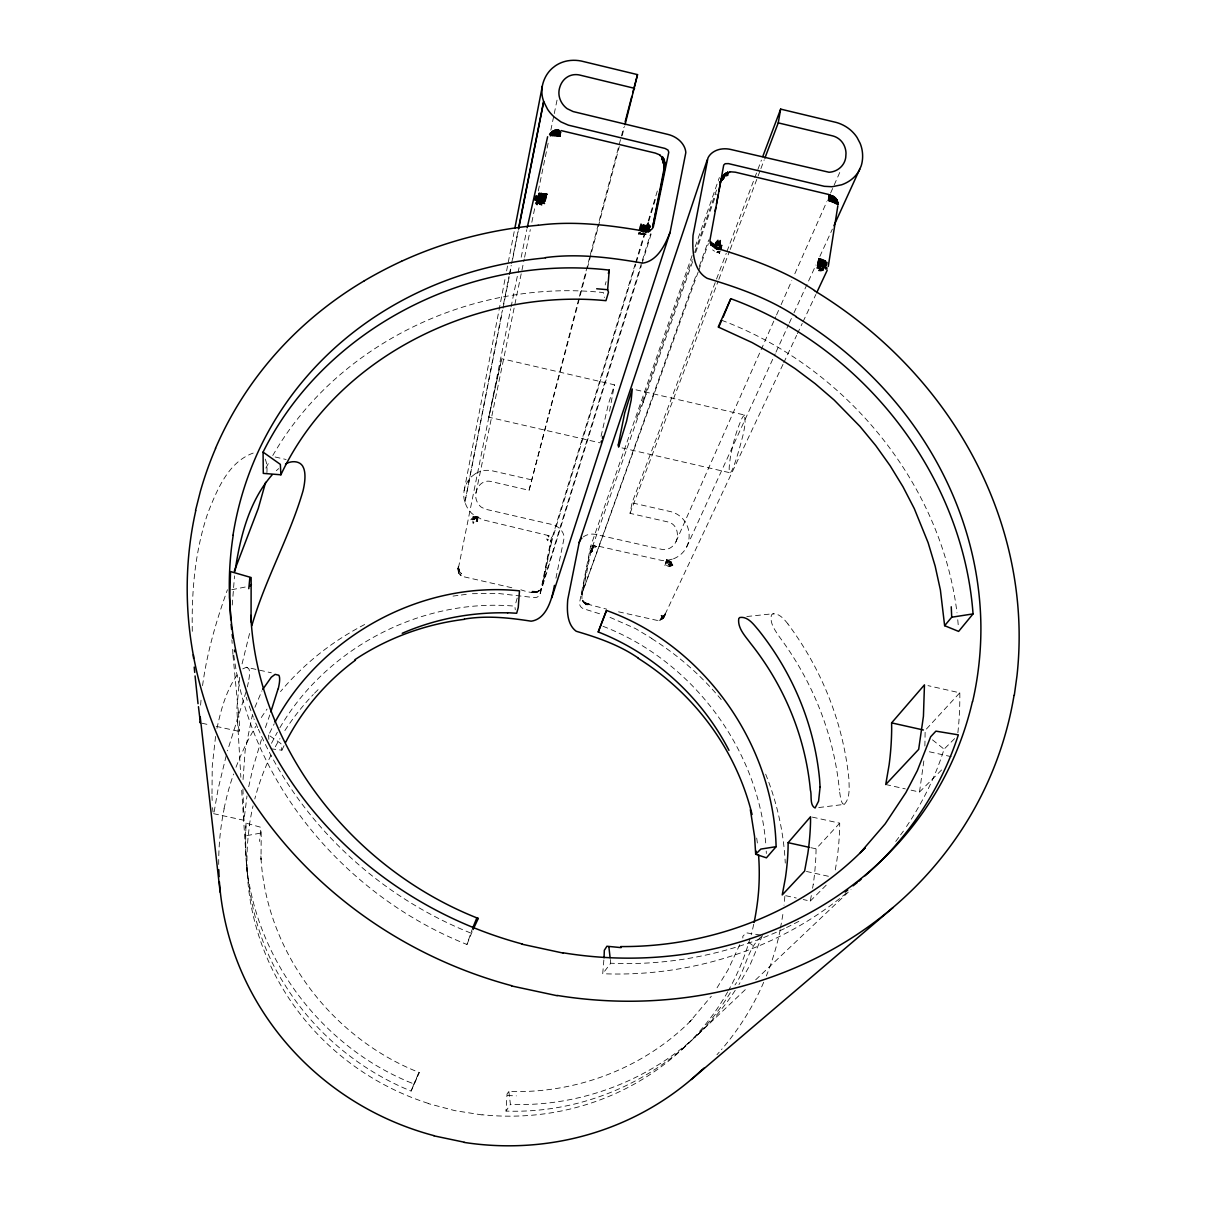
<?xml version="1.0" encoding="UTF-8"?>
<svg xmlns="http://www.w3.org/2000/svg" width="1206" height="1206" viewBox="0 0 1206 1206"><rect width="100%" height="100%" fill="white"/><g stroke="black" fill="none" stroke-linecap="round" stroke-linejoin="round"><path stroke-width="0.75" stroke-dasharray="5 3.75" d="M812.362 817.125L839.693 823.17L839.693 825.386A319.213 304.123 21.4 0 1 836.874 860.375L834.899 872.179M511.811 587.744L462.772 576.528L458.898 573.528L457.933 570.468L510.696 308.781M839.693 823.17L816.055 848.828L816.04 850.969A305.404 292.591 21.4 0 1 813.206 884.616M270.792 748.79L281.887 750.192L280.968 743.605L268.621 735.042L274.244 723.751M458.25 566.549L458.898 573.528L459.531 570.875L458.25 566.549L458.913 573.513M667.883 560.956L671.229 562.584L666.797 563.262L665.983 561.875L664.898 565.75L672.164 563.775L666.722 559.916L665.983 561.875L669.36 566.323L672.827 565.117L666.722 559.916L671.456 566.006L669.315 561.996L666.722 559.916L667.596 562.132L665.26 564.333L668.064 566.277L669.36 566.323L668.787 563.443L667.883 560.956L666.345 560.835M924.881 746.047L925.153 730.399L959.78 692.817L927.987 685.641M551.263 540.484C550.418 544.81 551.851 537.183 551.217 541.524L542.278 585.528C540.348 596.126 527.354 592.056 520.871 589.779M243.054 779.528L245.119 750.78L252.175 715.912M782.995 364.363L663.27 618.181L665.501 613.372L664.22 616.884L661.943 619.356L657.21 620.412L617.457 611.578M663.029 617.638L665.501 613.372L663.029 617.638L665.501 613.372L660.421 619.025L658.958 618.271L661.913 617.668L665.019 614.095M261.22 831.718L261.024 859.471L260.858 855.205C265.154 950.539 330.987 1037.853 419.221 1072.496L411.095 1091.053C359.282 1070.024 314.359 1032.396 284.887 984.865C253.803 937.107 243.506 879.264 246.084 823.14L261.054 827.346L259.531 841.487M232.245 605.035L234.522 575.88M472.918 516.952L474.501 519.273L478.224 517.042L472.918 516.952L478.224 517.042L476.898 523.027L475.782 521.218L477.229 521.595L476.219 518.625L478.224 517.042C473.325 515.671 475.873 518.083 472.707 519.861L470.385 519.108L476.295 517.118L478.013 518.007M213.583 813.673L243.989 820.291L246.989 795.96M246.084 823.14C237.567 932.087 307.47 1038.863 407.055 1081.164M201.01 700.189L200.437 707.093M551.338 540.198L550.946 541.886M846.401 893.043C779.076 949.348 690.073 977.297 602.729 973.724L603.889 959.569M730.339 992.644C683.998 1068.742 594.588 1114.374 506.007 1111.073L507.033 1094.023L508.842 1091.445C576.634 1093.887 645.316 1067.581 692.757 1018.799L689.711 1021.844L711.329 996.231M923.841 760.956L919.5 792.04L907.063 789.267M551.398 539.956L551.639 541.63L635.743 264.25M202.563 685.656C206.919 652.823 216.266 620.849 227.437 589.734M609.573 411.246L614.412 384.82L501.696 358.679L488.807 417.216L600.302 442.888M214.125 811.985L218.09 789.041L226.366 755.001M215.573 736.414L212.241 766.368L211.97 796.488M488.777 417.186L501.696 358.679M239.662 677.365L236.843 708.932L240.853 777.282M663.104 616.99L664.943 614.502L663.134 618.346L665.501 613.372L664.37 616.613M811.321 895.561L810.281 901.078L803.256 899.54M812.573 888.264L813.206 884.616M780.493 928.017L782.634 915.912A287.601 277.501 21.5 0 0 783.131 912.354M639.632 232.321L638.487 233.889L641.306 234.386L638.487 233.889L638.984 232.14M458.37 571.493L458.22 567.378M641.306 234.386L646.024 234.175L646.205 233.18M590.955 551.428L593.186 546.273L591.106 552.212L592.824 551.006L593.337 548.76L591.724 549.363L591.106 552.212L591.377 549.589L594.302 545.413L591.106 550.584L582.302 594.573C580.629 598.93 583.719 605.834 589.101 604.146C587.488 606.392 582.83 602.638 582.408 600.196C586.9 606.467 587.91 606.633 582.558 600.166L584.955 603.693M459.863 574.734L461.159 575.744M601.055 436.331L608.261 404.583L614.412 384.82M588.845 604.779L584.232 601.915L589.101 604.146L587.096 604.643L584.895 603.452L606.648 609.151M583.312 536.926A14.532 13.145 19.5 0 1 584.413 536.203L585.588 535.57A15.316 13.854 19.6 0 1 588.814 534.469A15.648 14.155 19.6 0 1 596.035 534.514L662.064 549.423L666.556 549.363A13.356 11.985 22.7 0 0 668.305 548.836A15.045 13.507 22.6 0 0 671.124 547.373A16.175 14.517 22.5 0 0 673.174 545.685A16.899 15.165 22.5 0 0 675.978 541.675A17.894 16.055 22.5 0 0 677.109 537.997L677.38 534.982A19.567 17.562 22.4 0 0 677.259 532.856A17.924 16.085 22.4 0 0 677.033 531.514A16.447 14.758 22.5 0 0 676.687 530.248A15.135 13.583 22.6 0 0 676.265 529.042A14.005 12.557 22.6 0 0 675.722 527.911A12.542 11.246 22.6 0 0 674.757 526.374A11.472 10.281 22.7 0 0 673.611 525.032A10.794 9.678 22.7 0 0 672.285 523.901A10.1 9.06 22.7 0 0 668.124 521.987L630.045 513.349L632.05 502.842L726.268 253.245M464.129 490.691L505.178 278.284M506.61 270.898L514.465 230.271M242.074 663.858L250.034 631.582M248.707 786.704L252.898 768.177L262.29 736.685M472.42 593.699L497.354 593.367L533.761 597.543A5.955 5.457 17.1 0 0 540.047 594.151L551.7 536.338L481.948 519.575L472.104 513.696A28.1 25.266 13.9 0 1 469.631 510.997A29.23 26.291 14 0 1 466.315 505.751L464.913 502.254L502.646 310.183M503.008 308.329L511.359 265.863M512.806 258.476L518.263 230.768M692.123 255.551L590.578 546.499L579.543 602.804A5.924 5.427 20.2 0 0 583.915 608.864L601.357 614.321M698.184 271.983L581.684 594.437L590.322 550.418L592.824 551.006M464.913 502.254L502.103 311.389M503.565 304.018L509.022 276.4M509.399 274.561L511.208 265.365M511.585 263.511L518.143 230.376M511.073 306.942L519.696 264.596M521.188 257.225L526.811 229.607M475.963 492.953L524.233 259.079M524.61 257.24L530.308 229.607M531.831 222.251L535.253 205.668M538.298 190.94L548.172 143.062M550.841 130.173L553.871 115.429M554.263 113.59L557.293 98.862M555.936 578.202L564.122 537.861A13.628 12.331 17.3 0 0 563.911 535.901A13.929 12.603 17.2 0 0 563.368 534.002A14.562 13.176 17.2 0 0 561.815 531.062A15.03 13.598 17.2 0 0 560.986 529.962A15.346 13.884 17.2 0 0 559.026 528.002A15.663 14.186 17.2 0 0 551.851 524.459L485.46 509.218L481.36 507.198A13.432 12.09 13.8 0 1 479.958 505.947A15.12 13.598 13.9 0 1 478.3 503.927A16.658 14.985 14 0 1 475.948 498.199A17.005 15.286 14 0 1 475.752 496.751A18 16.191 14 0 1 476.129 492.154L477.079 489.274A19.688 17.698 14.1 0 1 478.028 487.375A16.899 15.196 14 0 1 479.159 485.732A15.226 13.688 13.9 0 1 480.003 484.767A14.095 12.663 13.9 0 1 481.39 483.531A12.618 11.336 13.8 0 1 482.882 482.551A11.547 10.372 13.8 0 1 483.938 482.038A10.869 9.769 13.8 0 1 485.566 481.495A10.161 9.135 13.7 0 1 490.736 481.45L529.072 490.284L586.84 270.204M551.639 541.63L542.278 585.528L641.713 262.516M692.651 261.536L591.106 550.584L591.528 549.077L594.076 546.107L591.302 549.906L591.769 551.835L593.081 549.83L592.402 548.986M529.072 490.284L578.97 298.108M216.959 728.394C221.12 709.098 226.457 689.169 238.547 673.174M247.351 686.892L248.33 682.49M458.566 570.8L461.642 573.739L460.104 573.815L457.994 568.358L459.109 572.714L459.004 568.9M216.206 726.359L239.301 731.439L239.527 730.519M223.999 808.668L227.256 794.784A287.571 277.41 22.3 0 1 233.617 773.996M233.798 655.19C250.878 784.895 346.785 896.661 466.963 944.479L472.043 929.705M579.438 296.284L589.915 256.32M590.382 254.496L623.713 127.323M587.322 268.395L597.829 228.386M598.297 226.562L619.311 146.529M622.175 135.63L624.557 126.524M591.528 549.077L592.297 547.418L591.106 550.584L591.603 548.851M605.186 284.948L606.09 281.646M515.836 602.849L517.253 597.875M246.069 691.762L227.497 750.81M635.185 264.129L551.021 541.494M635.728 262.32L644.456 233.512M648.27 220.894L657.541 190.292M636.286 262.456L645.014 233.647M648.843 221.03L655.943 197.633M642.27 260.722L650.562 233.798M540.213 593.654L641.381 265.621M641.939 263.843L651.888 231.567M531.74 592.236L535.826 591.618L532.072 591.272L531.74 592.236L532.886 592.447M663.044 618.316L665.501 613.372M954.639 738.615L944.072 749.167C935.117 777.734 921.429 804.749 904.53 829.427M265.41 727.58L269.767 714.977M643.084 402.653L646.175 393.88M761.257 936.67C746.981 949.032 745.866 969.85 734.982 984.94M695.214 246.672L719.364 177.493M636.662 418.226L692.214 259.561M762.433 935.404L750.102 964.8L738.946 984.578M694.686 252.491L717.585 187.171M695.621 252.597L716.183 194.06M719.545 251.21L719.59 253.064L716.846 252.25L719.59 253.064L720.208 251.345M581.684 594.437L696.706 273.566M699.254 266.466L708.781 239.873M698.832 270.219L708.374 243.627M254.903 707.334L261.928 690.827M726.932 251.481L754.127 179.423M754.79 177.659L761.423 160.081M630.045 513.349L718.158 281.179M718.836 279.415L729.509 251.285M730.188 249.521L760.217 170.378M760.896 168.614L764.227 159.825M411.095 1091.053L419.221 1072.496M466.963 944.479L472.39 931.198M412.949 1086.305L418.648 1073.054M739.715 944.72L728.123 969.699L715.61 990.171M590.578 546.499L593.97 545.202L661.22 560.338L666.737 560.489L673.476 558.845M675.978 541.675L775.775 316.696M776.543 314.977L780.342 306.399M781.111 304.681L791.769 280.636M794.814 273.762L826.819 201.643M830.617 193.05L840.522 170.724M673.536 558.8A28.974 26.004 22.5 0 0 684.088 551.036L684.827 550.042A28.356 25.447 22.5 0 0 686.742 546.785L687.737 544.403A28.567 25.643 22.5 0 0 688.732 540.529L688.928 539.218A34.009 30.527 22.3 0 0 689.108 536.655A32.2 28.914 22.3 0 0 688.973 532.901A29.698 26.653 22.4 0 0 688.611 530.504A28.235 25.341 22.5 0 0 687.661 527.067A26.215 23.517 22.6 0 0 686.259 523.856L685.701 522.831A24.045 21.572 22.6 0 0 684.45 520.902A23.155 20.773 22.7 0 0 683.018 519.108A22.326 20.02 22.7 0 0 680.576 516.696A21.919 19.643 22.7 0 0 671.29 511.781L632.05 502.842M686.742 546.785L775.217 353.795M776.001 352.092L788.528 324.761M789.312 323.057L793.216 314.51M794 312.806L815.919 264.988M819.839 256.441L832.366 229.11M664.853 615.256L663.481 617.789M783.794 362.659L796.623 335.389M797.422 333.67L802.231 323.449M803.03 321.746L815.859 294.475M664.114 617.02L665.049 615.135M281.887 750.192L284.978 743.8M537.394 592.086L538.343 591.392L531.725 591.829L536.61 592.267L539.052 591.03L534.876 592.628L532.072 591.272L534.047 591.588M533.549 591.453L535.042 591.649L534.514 592.297L536.338 591.709L535.645 592.342L537.439 591.618L536.61 592.267M271.501 743.288L277.335 732.238M477.516 520.268L476.34 519.967L477.772 519.077L477.561 517.887M265.878 468.094L268.652 462.908M591.453 549.318L593.186 546.273M508.842 1091.445L510.424 1104.379L506.007 1111.073M272.767 455.536C337.921 342.007 474.727 278.797 603.467 292.576L604.402 297.52M279.898 727.715C326.841 647.29 422.13 597.829 514.872 606.166L515.279 609.769M591.377 549.589L593.834 546.891L591.724 549.363L593.593 547.78M668.35 560.79L671.531 562.117L666.722 559.916L672.224 565.629L668.139 560.896M735.208 990.337C686.983 1064.28 598.191 1107.817 510.424 1104.379M610.296 959.554L610.703 963.217L602.729 973.724M898.726 837.431L894.535 843.069M900.596 834.899L903.4 831.1M664.868 615.09L663.24 616.13M661.943 619.356L658.989 620.381M665.983 561.875L666.812 560.926M474.501 519.273L472.707 519.861L478.224 517.042L475.616 518.354L476.852 517.615M810.281 901.078L827.331 884.043M919.5 792.04L942.67 768.9M533.64 592.01L538.464 591.317L532.072 591.272L535.042 592.387L538.735 590.759L536.308 592.402L532.072 591.272L535.66 592.568L533.384 592.071M682.385 1049.22L688.867 1043.084M697.158 1035.23L747.539 987.518M755.71 979.785L851.014 889.531M276.31 470.657L278.707 468.621M242.768 668.893L246.401 667.265L271.335 672.797M646.024 234.175L638.487 233.889L640.175 232.532M538.012 591.769L539.564 590.533M818.753 807.553L844.306 804.372C850.366 797.92 849.114 787.262 848.903 779.076A322.077 306.068 21.7 0 0 787.94 623.999M475.149 473.868L471.546 476.671A27.678 24.874 13.9 0 0 469.209 479.279A29.894 26.879 14 0 0 467.204 482.279A32.396 29.125 14.1 0 0 466.089 484.48A34.205 30.768 14.2 0 0 464.762 488.083L464.416 489.365A28.733 25.839 14 0 0 463.797 493.36L463.767 495.968A28.537 25.658 13.9 0 0 464.265 499.797L464.551 501.033M476.34 519.967L477.772 519.077M744.599 415.03L743.092 416.447A41.547 6.03 -79.9 0 0 739.851 423.246C726.525 455.159 723.6 510.259 743.213 434.326A23.517 2.638 -76.5 0 0 745.157 423.08L744.599 415.03L634.085 389.387M641.2 233.331L638.487 233.889L640.627 232.758M798.809 921.384L785.95 927.836M784.337 928.65C730.354 953.825 670.219 965.885 610.703 963.217M587.171 603.573L589.101 604.146L587.096 604.643L582.528 600.844M638.487 233.889L640.959 233.029M478.224 517.042L471.531 518.158L470.596 519.801L473.837 518.866M787.985 623.969C784.262 619.402 779.121 612.784 772.473 614.035L771.403 615.075C769.428 623.125 775.413 630.904 779.664 637.22A316.5 301.44 21.7 0 1 839.406 790.051M537.167 591.799L532.072 591.272M592.206 549.861L591.302 549.906M475.149 518.067L473.355 518.444L476.596 517.464M231.733 589.734L248.104 586.463M246.808 835.607L260.21 833.195M461.295 595.01L469.27 593.925M746.816 616.522L773.996 613.643M253.185 453.079C228.19 462.049 217.035 489.983 207.929 512.821C194.739 551.534 191.347 592.885 192.357 633.572M476.234 516.922L472.903 517.48L476.415 517.299M533.972 591.769L535.826 591.618M589.101 604.146L584.232 602.849C581.096 599.488 586.87 606.317 589.101 604.146L582.92 601.462M533.821 591.905L535.66 591.935M844.306 804.372L842.572 803.709L840.899 800.06L839.331 790.051M666.828 562.041L670.235 561.212L668.516 560.654M507.485 1095.53L516.379 1095.877M641.336 233.647L643.944 233.768L641.381 234.009M532.6 592.402L533.957 592.583M482.099 1114.932L454.888 1110.636L428.205 1103.58M760.594 935.087L746.152 932.811L742.806 936.369L742.851 938.057M587.277 604.1L583.222 601.96M665.622 563.036L666.797 563.262M785.724 895.696L796.246 898.003M810.824 847.682L816.055 848.828M202.005 723.238L209.105 724.806M806.437 871.456L832.065 877.079M885.732 784.518L905.284 788.875M929.344 751.775L952.469 756.946M275.119 456.999L286.124 459.501M621.979 447.893L729.449 472.631M531.364 479.792L491.837 470.717A22.055 19.809 13.7 0 0 482.46 470.853A22.492 20.216 13.7 0 0 479.189 471.832A23.502 21.12 13.8 0 0 475.149 473.868M246.401 667.265L248.632 668.531A73.008 13.145 -63 0 1 248.24 682.626M587.443 604.266L584.141 602.397M587.171 603.935L585.543 602.834L587.126 603.769M666.722 559.916L668.621 560.473M584.895 603.452L587.819 604.869L584.443 602.563L588.377 604.673M603 626.291C692.199 660.556 758.122 748.625 765.78 843.944M721.67 320.283C844.396 366.292 940.891 481.707 957.006 612.814M610.01 617.351L635.472 628.552L651.888 638.487M470.687 933.007C381.82 897.505 306.038 828.733 264.37 742.338M407.402 1081.33L414.095 1084.028M717.269 251.602L719.59 253.064L718.957 251.149M712.64 249.913L714.525 251.195M748.534 942.278L752.8 945.459M672.827 565.117L668.833 562.117L670.506 566.232L667.853 563.398L668.064 566.277M932.479 739.851L944.072 749.167M587.126 604.296L585.603 603.06L586.402 604.417M717.585 251.391L719.59 253.064L718.429 251.165M717.977 251.24L719.59 253.064M239.301 731.439L237.1 719.454M263.692 740.936L258.37 729.268M591.211 550.238L591.769 551.835M459.29 571.93L458.129 567.785L458.159 569.534M257.662 727.64L253.893 718.776M249.205 706.083L253.305 717.193M246.22 697.264L247.185 700.339M243.989 820.291L242.873 787.714M458.476 568.162L458.762 569.956M238.396 712.565L232.728 652.401M957.76 619.748L958.273 625.567M231.914 639.798L232.155 643.401M241.697 790.337L245.949 855.642M246.687 867.129L247.275 876.023M766.217 851.074L766.338 853.501M268.621 735.042L268.817 739.323M232.668 649.386L232.969 656.004M959.78 692.817L959.84 695.455A389.734 360.82 21.2 0 1 957.79 733.504M667.566 560.986L667.596 562.132M457.948 568.539L457.963 570.317M428.266 1103.384A257.074 247.969 21.9 0 1 249.506 825.688M364.649 624.512A316.816 306.595 26.1 0 0 338.916 639.572A284.164 274.154 21.8 0 0 280.501 691.611M271.033 755.122A257.662 248.526 21.9 0 0 267.023 763.745A256.712 247.577 21.8 0 0 260.029 781.714A259.215 249.989 22.2 0 0 254.798 798.93M275.36 746.71A257.662 248.526 21.9 0 1 279.973 738.539M284.872 730.595A257.662 248.526 21.9 0 1 313.304 694.52M314.57 693.209A257.662 248.526 21.9 0 1 319.726 688.053M750.087 938.162A257.074 247.954 21.9 0 1 728.59 990.262M727.731 991.799A257.074 247.954 21.9 0 1 482.114 1114.736M756.69 838.049A257.602 248.466 21.9 0 1 757.428 843.567M218.708 864.476A284.601 274.576 21.9 0 1 224.18 808.698M238.306 712.113A126.796 5.11 79.7 0 1 239.497 730.414M235.999 767.257A284.164 274.154 21.8 0 1 255.838 726.314M261.295 717.555A284.164 274.154 21.8 0 1 267.039 709.068M265.199 459.109A128.997 34.235 -57.1 0 1 266.707 475.119M249.325 825.673A259.034 249.838 22.1 0 1 253.064 805.879M213.055 812.105A73.31 2.653 -89.6 0 1 212.588 807.643M212.166 800.467A73.31 2.653 -89.6 0 1 211.985 795.93M651.798 638.637A284.737 274.712 22 0 1 705.058 681.616M706.219 682.807A284.737 274.712 22 0 1 721.685 700.158M765.659 774.146A284.737 274.712 22 0 1 785.272 863.089M453.019 596.111A284.857 274.817 22 0 1 458.024 595.417M763.684 982.302A283.832 273.822 22.1 0 1 721.444 1049.627M719.213 1052.19A283.832 273.822 22.1 0 1 716.952 1054.707M780.237 929.766A283.832 273.822 22.1 0 1 766.323 975.986M753.72 924.278A259.049 249.868 21.7 0 1 751.202 934.771M784.835 896.36A287.601 277.501 21.5 0 1 784.006 905.224M661.823 618.467L660.436 619.99L661.793 619.025L660.391 619.658L661.823 618.467L662.305 615.301L660.978 615.392L662.079 616.613L660.421 619.025L661.823 618.467M548.052 539.429L547.75 540.77L546.635 538.976L548.052 539.429M548.866 536.052L548.609 537.062L547.539 535.298L548.866 536.052L549.122 535.132L547.795 534.303L548.866 536.052M595.086 546.559L594.814 547.569L596.578 546.439L595.086 546.559L595.357 545.655L596.864 545.459L595.086 546.559M473.837 522.138L473.204 523.615L472.662 521.625L473.837 522.138"/><path stroke-width="1.5" d="M662.983 159.448L663.406 158.393L662.109 157.187L664.702 162.946L664.084 168.674L664.31 160.549L664.084 168.674L664.702 162.946L664.265 160.488L664.084 168.674L664.596 163.714L662.742 162.689L663.466 158.453L662.079 156.599L664.31 160.549L664.566 166.066L652.763 226.622L664.672 168.81L663.406 158.393L660.104 155.529M788.136 842.677L788.076 847.893A275.269 263.617 21.5 0 1 785.347 878.33L782.227 894.942L804.613 871.064L807.794 853.788A287.706 274.003 21.4 0 0 810.522 822.145L810.553 816.733L788.136 842.677L809.075 847.29M664.084 168.674L664.174 161.619L661.958 158.167L661.687 159.614L663.3 159.765M820.939 268.441L820.894 270.536L818.768 270.461L825.085 266.797L825.658 268.667L826.969 269.028L826.683 267.34L825.658 268.667L823.201 265.561L825.417 262.742L827.09 262.426L825.989 265.652L822.13 263.36L818.06 263.571L817.532 265.833L822.07 265.998L822.13 263.36L823.969 260.315L818.98 258.672L818.06 263.571L818.98 258.672L826.653 264.189L822.793 262.878L818.98 258.672L820.939 268.441L816.975 268.003L820.382 263.828L818.98 258.672L825.989 265.652M833.014 196.065L834.612 197.136L828.974 194.603L832.125 196.367M661.898 156.976C665.245 156.674 664.868 176.483 664.28 160.926M829.08 195.251L828.522 200.347L835.2 203L834.16 198.025L829.035 196.412L830.723 195.734L833.15 199.171L833.436 201.99L828.522 200.347L830.723 195.734M200.196 716.696L220.14 892.229M546.062 196.638L541.268 193.352L541.826 196.985L540.68 202.111L541.675 204.914L538.042 202.894L539.097 193.412L546.62 194.151L545.006 201.327L544.298 198.673L546.62 194.151L538.871 194.89L546.62 194.151L542.429 202.91L538.193 200.015L536.971 195.598L535.419 196.533L535.961 200.106L538.193 200.015L539.866 198.477L535.419 196.533M714.555 247.682L721.369 247.562L720.796 249.506L718.459 249.16L721.927 245.511L717.902 244.893L717.962 240.296L715.927 242.677L716.62 249.325L711.239 242.12L710.801 245.361M230.738 619.733L229.653 597.422L230.557 571.569L251.149 577.538L251.059 622.01L250.803 615.392C257.436 750.192 354.594 869.888 478.285 918.444L473.069 929.54M647.049 226.366L643.19 231.944L649.657 229.637L646.115 232.261L645.768 231.416L650.411 226.547L648.104 224.286L646.853 229.11L648.15 232.23L649.778 230.934L649.16 228.431L643.416 224.723L640.703 230.617L639.497 230.286L641.034 224.06L643.115 229.336L642.557 231.446L649.778 230.934M837.823 205.955L828.266 266.466M604.04 957.805L604.327 950.298L606.92 946.243L621.15 947.63M831.205 201.101L830.798 199.186L828.854 198.116L830.225 196.774L828.522 200.347L836.482 200.739L836.497 204.146L833.421 200.015L828.522 200.347L830.467 198.839L835.215 198.025L836.482 200.739L832.683 198.417L828.522 200.347M607.628 289.711L609.271 270.114C471.983 253.893 325.258 326.916 263.074 452.114L263.285 473.385L280.892 474.787C337.288 354.323 479.702 288.189 605.955 300.686L608.502 292.199L607.628 289.711L596.684 288.762M248.783 588.694L249.868 577.584M724.851 175.428L723.329 176.513L727.896 172.352L724.173 175.217L723.69 178.292L721.309 180.553L722.349 179.272C728.394 164.966 716.635 187.488 723.932 176.935L721.49 179.362L724.082 175.91L720.555 182.136L718.851 191.196M1014.291 695.395L1016.96 675.993A424.783 387.608 21.1 0 0 1019.115 631.341A420.532 383.659 21.3 0 0 814.442 290.691M724.067 174.764L721.384 179.302L724.158 174.825L727.896 172.352L725.891 173.347L725.62 175.955L727.58 175.337L727.911 172.895L725.273 174.312M235.034 571.207C240.19 537.077 248.949 501.259 272.239 474.712M764.89 158.061L778.247 122.876L780.659 109.113L836.346 122.469A31.281 25.643 22.2 0 1 849.657 129.313A31.853 26.11 22.2 0 1 853.2 132.615A33.105 27.135 22.2 0 1 855.295 135.027A34.341 28.16 22.2 0 1 857.149 137.635L860.104 143.288A40.326 33.09 22.1 0 1 861.612 147.871A42.391 34.793 22 0 1 862.245 151.052A45.979 37.748 21.9 0 1 862.622 156.011A48.587 39.904 21.9 0 1 862.471 159.403L862.26 161.122A40.793 33.482 22.1 0 1 861.054 166.232L833.934 225.703M715.098 211.11L715.776 207.492M716.47 203.874L718.173 194.814M514.826 228.416L542.308 86.199M518.625 228.929L543.665 101.5L542.685 98.214A40.853 33.647 15.4 0 1 541.916 93.148L541.886 89.696A41.14 33.889 15.4 0 1 542.685 84.435L543.137 82.762A48.964 40.326 15.6 0 1 544.961 78.058A46.386 38.215 15.6 0 1 546.499 75.194A42.768 35.215 15.5 0 1 549.273 71.335A39.587 32.592 15.4 0 1 552.559 68.003L554.986 66.104A35.291 29.034 15.3 0 1 558.966 63.722A33.678 27.708 15.3 0 1 563.292 61.943A32.17 26.457 15.2 0 1 567.92 60.797A31.567 25.959 15.2 0 1 581.232 61.024L637.522 74.621L625.04 124.715M518.505 228.537L543.665 101.5L547.494 109.143A41.592 34.25 15.4 0 0 550.584 113.274A40.22 33.135 15.4 0 0 554.172 116.952L560.956 121.912L568.343 125.138L665.019 148.444L667.973 150.041L668.772 152.212L653.32 226.864A8.638 7.296 17.9 0 1 649.431 230.693A8.517 7.191 17.9 0 1 644.848 231.235C609.739 225.13 573.785 220.592 538.193 225.281M820.728 261.069L819.779 261.31L819.07 268.365L820.758 266.194L821.708 259.441M527.188 227.768L547.614 136.745M554.428 585.377C552.137 598.372 546.725 619.191 531.122 621.18C509.113 617.743 486.531 615.331 464.385 619.085M560.609 132.343L555.122 131.424L552.288 135.509L559.72 136.203L560.609 132.343L559.162 130.896L555.981 130.459L558.906 130.233L556.479 130.037M265.621 482.31L258.28 508.419L234.311 571.162M556.931 135.66L558.016 134.077L560.232 134.002L559.373 132.117L559.72 136.203L555.197 133.61L550.464 135.901L550.991 134.198L552.725 134.122L559.72 136.203L559.162 130.896L557.036 130.158L552.951 130.866L549.559 134.665L553.946 130.881L558.634 130.127M195.523 510.5L200.437 491.144A424.708 387.428 21.5 0 1 215.603 448.421M625.145 121.866L631.808 96.435M632.758 92.802L637.522 74.621M278.013 689.063L270.807 711.932M551.73 597.844L670.114 232.23L685.807 152.695A19.537 16.236 18 0 0 685.43 150.087A19.959 16.582 18 0 0 684.601 147.554A20.879 17.336 18 0 0 682.295 143.574A21.542 17.894 18 0 0 681.089 142.097A21.994 18.271 18 0 0 678.239 139.414A22.447 18.648 18 0 0 667.943 134.424L573.106 111.555L567.227 108.721A19.145 15.768 15.3 0 1 565.192 107.017A21.648 17.834 15.4 0 1 562.78 104.274A23.321 19.206 15.4 0 1 560.85 101.093A24.256 19.974 15.4 0 1 559.298 96.601A24.346 20.05 15.4 0 1 558.996 94.671A25.778 21.226 15.5 0 1 559.418 88.626L559.69 87.631A31.869 26.246 15.6 0 1 560.7 84.842A28.16 23.185 15.5 0 1 562.011 82.385A24.18 19.914 15.4 0 1 563.579 80.259A21.814 17.954 15.4 0 1 564.755 79.023A19.929 16.402 15.3 0 1 566.699 77.455A18.03 14.834 15.3 0 1 568.795 76.219A16.522 13.598 15.3 0 1 570.272 75.601A15.557 12.799 15.3 0 1 572.594 74.938A14.834 12.196 15.3 0 1 574.192 74.697A14.457 11.894 15.2 0 1 579.92 75.104L634.582 88.34M608.367 273.415L609.271 270.114M778.247 122.876L832.336 135.811A14.427 11.819 22.2 0 1 838.306 138.494A15.422 12.633 22.2 0 1 840.22 140.047A16.387 13.432 22.2 0 1 841.909 141.871A17.894 14.683 22.2 0 1 843.341 143.936A19.959 16.371 22.1 0 1 844.14 145.444A21.618 17.743 22.1 0 1 844.803 147.057A23.487 19.266 22.1 0 1 845.331 148.745A25.612 21.03 22 0 1 845.723 150.524A27.934 22.929 22 0 1 845.994 153.328L845.753 157.323A25.552 20.984 22 0 1 844.336 162.147A24.12 19.793 22.1 0 1 842.934 164.589A23.502 19.296 22.1 0 1 837.748 169.518A21.467 17.623 22.1 0 1 833.828 171.342A18.979 15.588 22.2 0 1 831.371 171.976A16.371 13.447 22.2 0 1 828.929 172.232L730.987 149.514A22.417 18.603 19.8 0 0 720.736 149.152A21.949 18.211 19.8 0 0 717.057 150.147A21.497 17.834 19.8 0 0 714.555 151.293A20.834 17.276 19.8 0 0 711.63 153.283A19.929 16.537 19.7 0 0 709.806 155.122A19.507 16.175 19.7 0 0 707.967 157.986L693.043 235.276C692.199 249.717 692.832 270.446 707.213 278.345C738.132 287.661 769.111 298.5 796.156 316.545M707.319 159.584L579.166 542.61L567.74 599.668C566.926 610.07 566.79 624.03 575.91 631.04A6.015 5.533 20.3 0 0 577.086 631.522C598.478 637.823 619.914 645.331 638.381 658.144M644.999 231.703L647.185 224.497M645.572 231.838L648.3 222.839M251.843 625.613C265.169 579.272 289.591 537.047 303.038 490.812A126.811 33.105 -55.1 0 0 303.52 467.868C300.791 460.451 291.264 460.421 285.49 464.084M602.367 438.23L602.925 436.466M670.114 232.23C665.365 244.456 657.918 260.059 643.763 262.968A9.045 7.688 18.1 0 1 641.954 262.938L641.351 262.848C609.784 257.451 577.448 253.32 545.459 257.602M750.343 809.693L754.579 836.451L755.68 854.27L766.428 857.828L776.106 846.687C773.543 743.876 703.52 645.044 606.482 610.477L598.221 631.959C654.165 653.908 701.455 696.978 728.982 750.358M579.166 542.61L579.649 541.388A13.613 12.316 19.5 0 1 580.614 539.7M725.891 173.347L721.49 179.227L723.66 175.609L722.093 177.991L727.776 172.277M762.75 156.569L780.659 109.113M730.791 298.696L718.218 326.992L752.062 342.549L774.011 354.881L795.071 368.599L815.15 383.674L834.145 400.03L859.953 426.396L875.737 445.557L890.118 465.712L902.993 486.772L914.299 508.63L928.123 542.7L935.163 566.127L940.394 589.96L944.63 625.688L958.619 631.401L973.046 613.899C962.765 473.822 861.838 346.439 730.791 298.696L723.163 317.072M606.482 610.477L598.221 631.959M472.707 928.062L476.732 918.173L478.285 918.444M601.07 441.878L601.447 440.974M718.625 327.414L721.67 320.283M729.751 172.157L723.902 175.021M822.763 270.265L822.552 268.199L820.894 270.536L822.763 270.265L824.135 264.868L818.98 258.672M827.165 270.37L816.658 292.772M830.467 198.839L831.22 197.226L830.014 198.553M721.294 179.513L722.334 177.342M546.62 194.151L544.419 195.9L539.67 204.01L539.866 198.477L543.318 200.829L544.524 203.528L542.429 202.91L542.459 197.648L546.62 194.151L538.931 196.216L534.303 199.759L535.961 200.106L537.454 198.719L535.509 198.417M721.459 179.197L724.173 175.217M285.747 742.187C302.163 709.912 326.283 681.661 355.438 660.195M551.76 132.796L550.991 134.198L555.77 132.962L559.72 136.203L555.197 133.61L550.433 133.052L555.378 130.369L554.579 130.278M262.742 689.38L271.335 677.169L275.134 674.365L278.797 675.224A72.918 12.12 -62.9 0 1 278.269 688.671M275.058 722.153C321.248 635.833 421.874 580.689 519.485 590.85L518.248 607.523L516.665 613.251L507.575 612.723M649.461 225.371L645.15 230.648L640.009 228.311L641.728 231.009L645.421 225.492L645.768 231.416M538.042 202.894L544.419 195.9M559.72 136.203L558.468 133.926L559.162 130.896M544.856 196.201L543.273 198.221L543.318 200.829M721.459 179.634L723.69 178.292M755.68 854.27L760.805 849.084L776.106 846.687M951.248 606.784L951.715 617.216L944.63 625.688M817.532 265.833L819.281 263.782L818.542 261.174M891.611 722.876L924.459 684.857L923.434 716.258L918.67 749.378L885.732 784.518L889.108 764.905A332.856 310.59 21.3 0 0 891.671 729.012L891.611 722.876L923.389 729.992M249.913 586.101L251.421 584.548M721.369 247.562L719.56 249.265L720.329 240.537L716.228 244.924L715.565 247.305L713.545 245.662L712.535 246.356M858.853 881.239L861.099 879.249M865.003 875.827C908.073 838.381 940.77 789.146 958.348 734.846L935.901 731.138L930.655 736.76L917.344 770.619L905.887 792.613L885.159 823.879L860.36 852.657L865.094 847.939C801.854 912.942 710.711 947.162 620.638 946.574M642.557 231.446L644.26 229.954L643.416 224.723M691.279 1079.536L893.013 907.621M845.165 892.093L847.743 890.043M853.079 885.822L857.406 882.385M724.158 174.825L727.806 173.89L725.816 174.689L727.58 175.337M833.271 197.136L835.215 198.025L834.115 196.925L832.05 197.769L835.999 199.307L830.798 199.186M725.575 173.604L727.535 172.639M543.846 195.146L539.263 197.422L541.826 196.985L545.519 199.035L545.398 196.457M552.288 135.509L557.323 134.68M402.231 633.286C435.396 618.889 471.727 611.985 507.847 612.859M713.545 245.662L717.902 244.893L720.027 242.858L715.927 242.677L714.766 245.18L712.852 243.506L711.691 244.305L710.259 243.28M650.411 226.547L648.285 227.346L648.104 224.286M649.16 228.431L646.853 229.11L640.522 226.246L641.728 231.009M544.072 195.553L538.931 196.216M831.055 199.593L833.15 199.171L836.647 202.352L831.205 200.045M951.715 617.216L973.046 613.899M558.981 133.851L558.272 132.072L557.308 132.193L554.443 135.419L557.097 135.117M730.022 171.765L735.328 172.187L828.718 194.483M543.725 194.679L539.097 193.412M821.572 259.983L825.763 261.31L821.361 260.451M831.251 200.543L833.512 200.95L835.2 203M464.144 1142.188L433.994 1135.856M557.127 995.719L511.57 985.95M562.991 953.057L522.138 944.238M561.031 130.565L655.34 153.087L660.3 155.107M719.439 181.865L720.555 182.136M825.417 262.742L821.075 260.813M716.062 248.074C750.343 258.37 784.593 270.521 814.563 290.495M661.612 157.82L663.24 158.725M663.722 163.986L664.566 166.066M263.074 452.114L280.35 464.385L280.892 474.787M558.468 133.926L555.122 131.424L557.308 132.193L556.283 131.002M557.639 134.333L554.142 132.072L558.016 134.077M662.154 156.659L663.406 158.393M557.624 130.836L558.272 132.072M820.291 261.235L822.07 265.998M664.566 163.096L663.933 161.363L664.551 165.735L664.174 161.619L663.059 161.031L664.4 166.986M716.741 247.094L717.48 249.175L718.098 247.064L718.459 249.16M200.226 722.846L200.166 721.866M234.461 650.14L234.793 651.813M232.17 634.462L232.698 638.125M198.025 703.671L195.071 675.963M608.879 946.755L610.1 957.73M194.211 667.099L194.724 672.42M231.16 624.437L231.612 629.351M193.367 654.692L193.578 658.386M755.966 851.074L755.981 854.345M522.198 943.981A379.619 346.152 21.3 0 1 233.225 535.147M364.333 280.772A468.953 430.029 23.7 0 1 401.538 261.265M354.911 659.682A257.662 248.526 21.9 0 1 464.431 619.326M638.245 658.34A257.602 248.466 21.9 0 1 752.092 814.532M758.544 854.722A257.602 248.466 21.9 0 1 758.634 890.737A259.23 250.049 21.7 0 1 756.358 910.017A259.049 249.868 21.7 0 1 754.097 922.515M972.383 701.726A379.619 346.137 21.3 0 1 563.036 952.785M545.534 257.903A380.448 346.906 21.3 0 0 259.396 449.054A379.001 345.534 21.3 0 0 253.984 461.295A382.709 348.926 21.5 0 0 240.597 499.993A382.438 348.7 21.4 0 0 233.014 535.117M795.975 316.786A380.342 346.815 21.3 0 1 980.9 626.698A382.769 349.031 21.2 0 1 978.609 667.069A382.498 348.79 21.2 0 1 972.579 701.802M434.039 1135.66A284.601 274.576 21.9 0 1 219.386 881.827M219.07 876.626A284.601 274.576 21.9 0 1 218.799 869.677M511.645 985.679A420.321 383.478 21.3 0 1 195.794 510.545M198.447 706.686A129.404 0.829 82.3 0 1 200.256 722.484M215.497 448.376A419.673 382.86 21.3 0 1 364.348 280.787M1014.05 695.319A420.321 383.478 21.3 0 1 557.172 995.432M401.553 261.28A420.728 383.81 21.3 0 1 538.193 225.251M581.413 538.69A13.899 12.573 19.5 0 1 581.85 538.208M859.757 169.337A40.507 33.24 22.1 0 1 857.21 173.574L856.215 174.855A41.396 33.979 22.1 0 1 852.808 178.352A41.803 34.311 22 0 1 848.903 181.277A41.034 33.693 22.1 0 1 841.592 184.804L832.14 186.734L824.331 186.312L728.439 163.609L725.168 163.714L723.706 165.071L710.002 239.919A8.683 7.326 20.3 0 0 710.816 243.702L711.193 244.336A8.487 7.161 20.3 0 0 716.062 248.074M703.927 1068.124A283.832 273.822 22.1 0 1 701.455 1070.461M701.379 1070.37A285.053 275.028 21.9 0 1 464.114 1142.399M820.08 787.036L818.588 801.146L815.105 808.005C809.362 805.291 812 794.92 810.387 790.036A286.365 272.677 21.7 0 0 750.569 643.341C745.338 636.195 737.348 628.07 738.765 618.542L739.806 617.502C747.916 616.1 753.916 624.783 758.499 630.09A291.415 276.837 21.7 0 1 819.567 779.046L820.08 787.036M618.256 444.969L618.618 447.094L626.517 421.407L631.175 400.136L632.276 388.965L624.723 412.889L618.256 444.969M536.821 201.598L535.72 203.226L537.077 204.643L536.821 201.598M837.1 200.754L835.879 198.402L837.1 200.754M837.688 202.548L836.768 199.864L837.688 202.548M837.899 204.568L837.311 201.508L837.899 204.568"/></g></svg>
